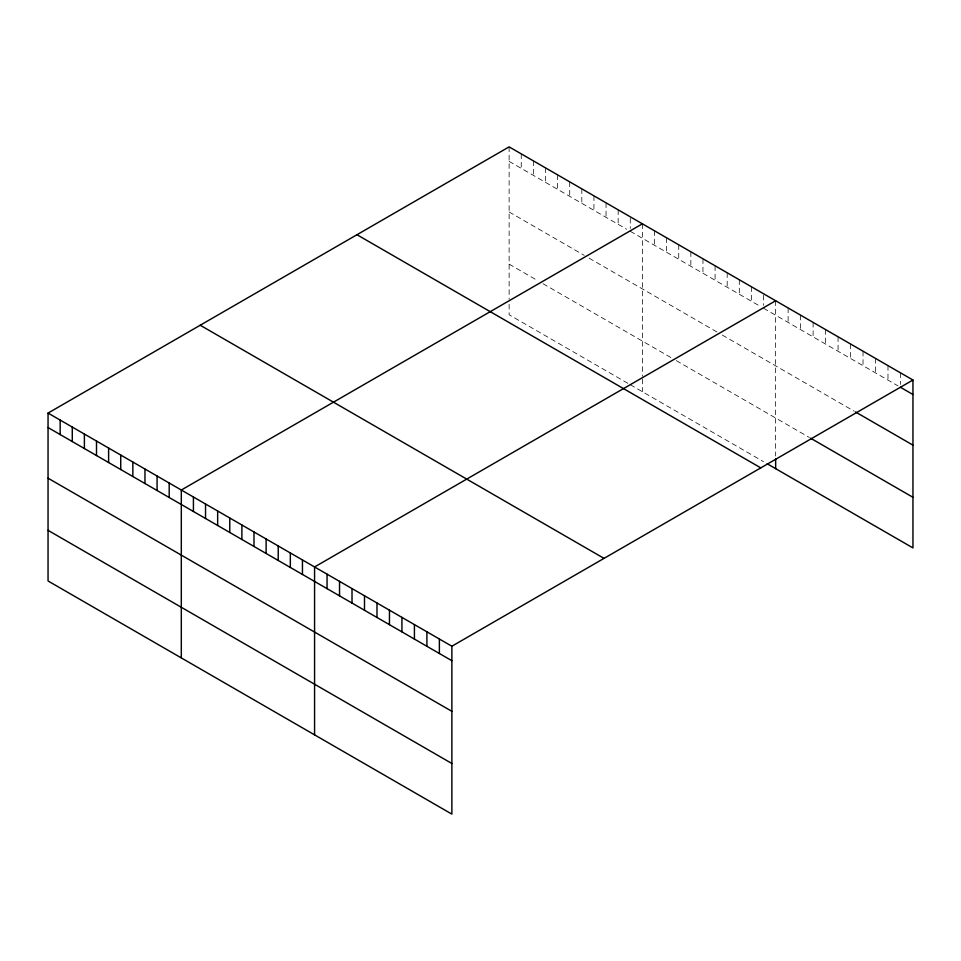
<?xml version="1.0" encoding="UTF-8"?>
<svg xmlns="http://www.w3.org/2000/svg" width="961" height="961" viewBox="0 0 961 961"><rect width="100%" height="100%" fill="white"/><g stroke="black" fill="none" stroke-linecap="round" stroke-linejoin="round"><path stroke-width="0.72" stroke-dasharray="4.8 3.6" d="M509.126 146.877L509.126 299.303M509.126 161.364L626.644 229.211M630.272 231.301L759.899 306.139M763.539 308.241L897.97 385.854M509.126 211.985L584.24 255.35M589.093 258.149L717.507 332.29M722.348 335.089L854.281 411.26M509.126 264.143L538.208 280.936M543.049 283.735L671.463 357.864M676.316 360.663L809.354 437.483M627.857 383.319L509.126 314.776L509.126 302.114M630.272 384.712L763.539 461.652M900.469 372.82L900.469 384.4M887.988 365.612L887.988 380.088M875.507 358.405L875.507 372.88M863.026 351.197L863.026 365.685M850.545 343.99L850.545 358.477M838.064 336.782L838.064 351.27M825.583 329.587L825.583 344.062M813.102 322.379L813.102 336.855M800.609 315.172L800.609 329.647M788.128 307.964L788.128 322.44M775.647 300.757L775.647 455.995M763.539 295.207L763.539 305.346M751.418 286.762L751.418 301.249M739.309 279.771L739.309 294.246M727.189 272.78L727.189 287.255M715.08 265.789L715.08 280.264M702.959 258.785L702.959 273.272M690.851 251.794L690.851 266.269M678.73 244.803L678.73 259.278M666.622 237.811L666.622 252.287M654.501 230.808L654.501 245.295M642.392 223.817L642.392 376.244M642.392 379.054L642.392 391.704M630.272 218.267L630.272 228.406M618.163 209.834L618.163 224.309M606.043 202.831L606.043 217.318M593.934 195.84L593.934 210.315M581.813 188.849L581.813 203.324M569.705 181.857L569.705 196.332M557.584 174.854L557.584 189.341M545.476 167.863L545.476 182.338M533.355 160.871L533.355 175.346M521.246 153.88L521.246 168.355"/><path stroke-width="1.44" d="M912.95 380.027L451.874 646.224L451.874 814.123L48.05 580.973L48.05 413.086L509.126 146.877L912.95 380.027L912.95 547.914L767.166 463.755M642.392 223.817L181.305 490.026L181.305 657.913M775.647 300.757L314.571 566.954L314.571 734.853M900.469 387.295L912.95 394.503M855.53 411.981L912.95 445.135M810.603 438.204L912.95 497.293M356.975 234.724L760.788 467.875M200.212 325.238L604.025 558.377M48.05 413.086L451.874 646.224M48.05 427.561L451.874 660.712M48.05 478.194L451.874 711.332M48.05 530.352L451.874 763.49M775.647 458.805L775.647 468.644M439.381 639.017L439.381 653.504M426.9 631.809L426.9 646.297M414.419 624.614L414.419 639.089M401.938 617.406L401.938 631.882M389.457 610.199L389.457 624.674M376.976 602.991L376.976 617.467M364.495 595.784L364.495 610.259M352.014 588.576L352.014 603.052M339.533 581.369L339.533 595.856M327.052 574.161L327.052 588.649M302.451 559.963L302.451 574.438M290.342 552.971L290.342 567.446M278.222 545.98L278.222 560.455M266.113 538.977L266.113 553.464M253.992 531.986L253.992 546.461M241.884 524.994L241.884 539.469M229.763 518.003L229.763 532.478M217.654 511L217.654 525.487M205.534 504.008L205.534 518.484M193.425 497.017L193.425 511.492M169.196 483.023L169.196 497.51M157.075 476.031L157.075 490.506M144.967 469.04L144.967 483.515M132.846 462.049L132.846 476.524M120.738 455.046L120.738 469.533M108.617 448.054L108.617 462.529M96.508 441.063L96.508 455.538M84.388 434.072L84.388 448.547M72.279 427.068L72.279 441.555M60.159 420.077L60.159 434.552"/></g></svg>
